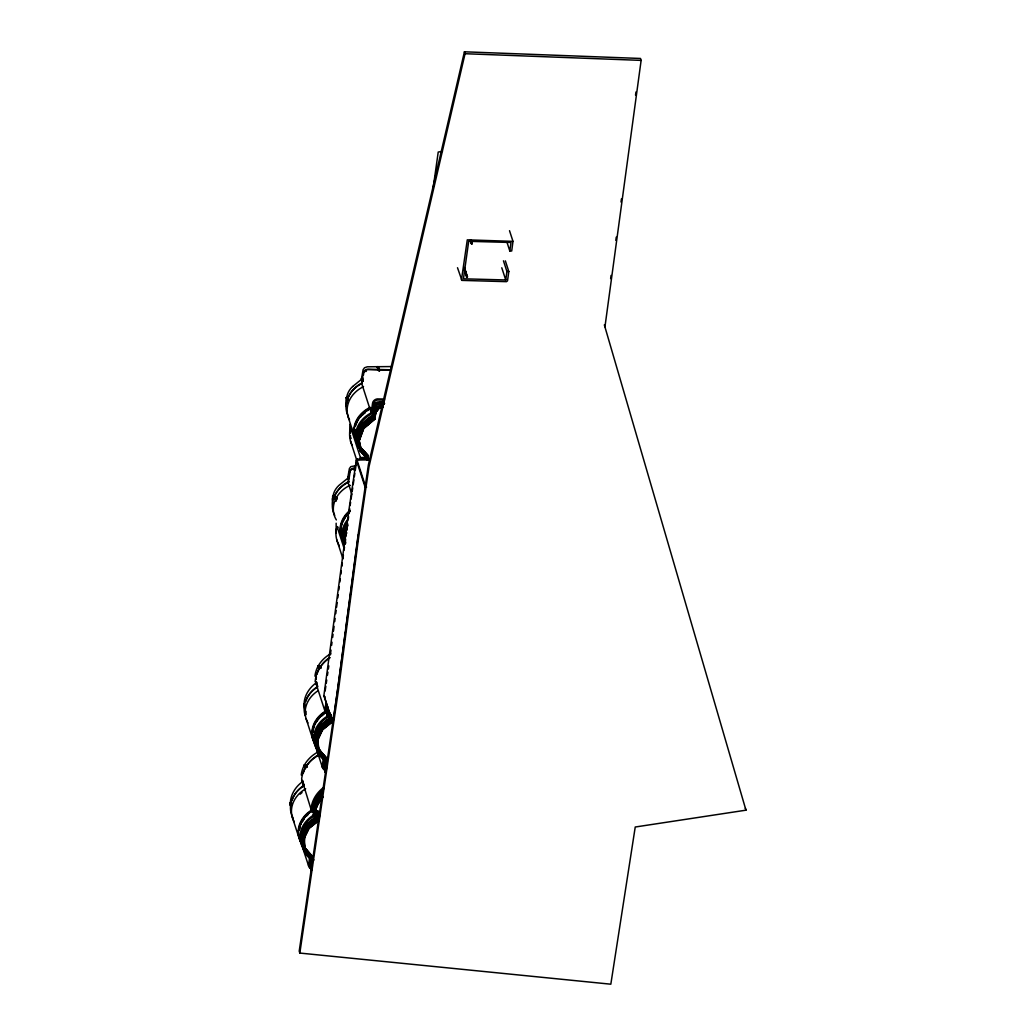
<?xml version="1.0" encoding="UTF-8"?>
<svg xmlns="http://www.w3.org/2000/svg" width="1036" height="1036" viewBox="0 0 1036 1036"><rect width="100%" height="100%" fill="white"/><g stroke="black" fill="none" stroke-linecap="round" stroke-linejoin="round"><path stroke-width="1.5" d="M314.309 818.828C315.164 819.541 315.358 810.139 314.258 811.162M314.53 818.919L314.426 811.02M314.633 818.259L314.659 810.981M314.763 818.88L314.802 811.589M290.456 805.866C289.497 796.011 295.182 786.557 303.237 781.209M312.16 810.32L311.111 809.53L301.657 778.93A32.44 27.687 -18 0 1 318.22 755.464M311.111 809.53L311.176 808.197A32.44 27.687 -18 0 1 323.336 787.632M303.833 846.93L303.289 847.331L303.69 840.818M304.17 834.653C305.633 834.226 302.732 845.311 305.011 848.523M303.496 847.422L304.338 834.537M303.742 847.409L304.571 834.511M303.911 847.28L304.778 834.602M302.952 781.545L302.603 782.309L303.069 781.675M346.93 397.461C345.946 398.756 346.684 395.493 347.759 399.987M367.625 409.634L368.181 410.36L367.625 409.634A27.337 23.336 -18 0 0 358.236 418.842A27.247 23.258 -18 0 1 367.638 409.544M336.156 523.219L336.182 533.359M349.857 424.346L349.702 432.983M303.406 838.266L303.121 835.262L308.171 825.006L318.143 817.184L318.687 811.525L313.235 811.084A30.925 26.392 -18 0 1 320.733 794.392M383.54 403.936L375.563 403.898L372.688 415.682L375.343 402.991L373.051 415.954L362.069 425.149M362.717 425.356L373.724 416.122L375.369 403.587L383.462 403.483M358.093 440.779L362.872 427.635L373.866 418.44L376.379 406.19L374.087 419.14L363.105 428.347L358.508 440.922L360.787 451.204L368.518 459.621M358.961 440.922L363.481 428.528L374.488 419.308L376.405 406.772L374.76 419.308L376.625 407.485L381.429 407.511M317.78 815.19L318.492 811.382M317.897 817.145L318.635 811.823L313.468 811.797A30.925 26.392 -18 0 1 322.066 793.952M320.927 753.379L316.835 748.756L315.345 736.674L320.474 725.614L330.704 717.469L331.028 714.542M331.222 718.065L320.953 726.353L315.889 737.256L317.884 751.955L326.068 761.201L324.825 772.351L325.99 761.46A27.648 23.595 -18 0 1 321.458 728.955L331.74 720.655L332.064 717.728M377.169 366.964C379.072 366.679 375.783 366.99 378.956 370.914M312.38 811.499A31.909 27.234 -18 0 1 321.898 792.449A31.766 27.117 -18 0 0 312.458 811.266L318 812.431L317.534 816.925L307.524 824.902M321.911 796.529A31.766 27.117 -18 0 0 313.494 814.464L319.036 815.63L318.57 820.123L308.56 828.088L303.38 838.551L304.558 850.906L312.911 860.527M315.138 817.78L317.094 816.679L317.78 811.719L312.445 811.266L318 812.431M318.143 817.184L307.99 824.721L302.797 835.379L303.082 838.422L308.223 827.777L318.233 819.813L318.557 815.267L313.494 814.464L318.816 814.918L313.494 814.464M316.058 679.564L316.381 676.819M304.312 846.995L312.691 856.655L311.279 867.87L311.732 864.503M325.809 762.496L326.379 757.795L318.169 748.458M325.602 762.302L326.172 757.614L318.984 749.455M325.744 762.742L326.172 757.614M326.21 770.629L326.586 767.495M310.955 868.051L312.302 857.186L304.998 848.743M311.953 868.984L312.341 865.876M324.423 768.466L324.812 765.371M325.433 762.975L326.003 758.313L317.806 749.015M325.459 771.665L325.848 768.557M325.692 772.377L327.039 761.512L318.842 752.201L317.392 740.468L322.468 729.357L331.598 721.988M310.463 865.85L311.24 859.699L311.978 859.608M310.502 868.103L311.862 857.329L303.522 847.707L302.344 835.353L307.653 824.41M323.97 768.531L324.747 762.366M311.499 869.049L312.328 863.156M311.732 869.761L312.315 865.138M325.006 771.729L325.783 765.565M325.239 772.429L326.599 761.654L318.415 752.382L316.938 740.455L321.989 729.551L332.271 721.25M330.38 654.856L331.002 650.103M331.611 645.35L332.025 642.19M332.647 637.438L333.061 634.278M333.475 631.105L334.097 626.353M334.719 621.613L335.12 618.44M335.742 613.688L336.156 610.528M336.57 607.355L337.192 602.615M337.814 597.863L338.228 594.69M338.837 589.95L339.251 586.777M339.873 582.025L340.287 578.865M340.909 574.112L341.323 570.953M341.932 566.2L342.346 563.027M342.968 558.287L343.382 555.115M311.124 858.404L309.868 867.805L311.694 869.994M310.088 868.013L311.266 858.844M309.868 867.805L311.059 858.663M324.825 759.53L323.569 768.945L325.615 771.211M323.776 769.152L325.162 758.443L323.115 756.138M312.367 860.074L311.124 871.198L312.367 860.074L304.027 850.478M345.402 631.753L332.919 723.685L323.892 695.57L349.365 506.954L356.332 460.088L370.02 459.777M345.817 628.593L358.352 534.628M366.861 459.803L367.443 455.542L364.75 453.315A26.858 22.921 -18 0 1 362.781 451.45M344.043 550.31L344.47 547.112M344.91 543.913L345.558 539.108M345.998 535.91L346.438 532.711L344.496 536.907M347.086 527.907L347.526 524.708M348.174 519.904L348.614 516.705M349.054 513.506L349.702 508.702M610.618 278.619L611.059 275.421M615.824 240.326L616.252 237.14M621.017 202.046L621.445 198.847M635.521 95.157L635.962 91.971M604.959 326.793L641.129 60.386L640.507 58.469L464.426 51.8L368.376 464.879L358.145 534.628L337.762 688.746L299.21 951.152L299.831 953.068L610.826 984.2L635.236 827.013L745.959 810.178L604.338 324.877M349.106 485.871L350.09 485.353M362.82 386.894L362.807 387.011A28.14 24.022 -18 0 0 349.52 419.891M309.712 856.733L308.599 864.749A5.18 4.416 -18 0 0 311.616 869.087M315.967 811.564L315.643 813.946A28.14 24.022 -18 0 0 306.125 851.942M323.633 756.267L322.3 765.876A5.154 4.403 -18 0 0 324.838 770.046M359.609 448.433A28.14 24.022 -18 0 1 371.212 412.885L372.559 403.172A5.154 4.403 -18 0 1 377.208 398.912L384.563 399.015M310.852 857.678L309.868 864.736A3.872 3.302 -18 0 0 310.424 866.886M324.54 758.805L323.569 765.863A3.872 3.302 -18 0 0 324.877 768.712M310.683 865.241L311.279 861.007M324.773 763.545L324.19 767.78A3.872 3.302 -18 0 0 324.76 769.955M379.875 402.615C379.344 401.463 382.724 404.519 384.615 403.522L379.875 402.719M432.931 189.666L438.215 152.059L442.437 151.334M509.518 230.691L512.988 241.362L511.706 251.01L509.803 250.958L511.007 242.476L468.699 241.323L463.442 278.813L505.736 279.966L506.928 271.471L503.457 260.813M505.361 260.865L508.818 271.523L507.51 280.86L506.449 281.662L461.901 280.393L457.498 267.728M362.6 381.08L363.027 378.101M363.455 375.123L363.882 372.144A3.872 3.302 -18 0 1 368.078 369.204L390.404 369.774M349.106 478.464L350.181 471.017A3.872 3.302 -18 0 1 354.377 468.065M357.899 442.204A26.858 22.921 -18 0 1 370.849 416.589L372.999 415.255L380.717 405.27L381.339 405.646L373.128 415.449L372.377 413.338L373.879 402.913A3.872 3.302 -18 0 1 378.075 399.974L384.46 400.129M374.501 404.83L372.999 415.255L380.885 405.218M317.094 816.679L317.236 811.499M317.663 814.84L317.935 811.525L313.001 811.123L312.367 809.116A31.158 26.586 -18 0 1 324.139 788.435M350.142 505.503L350.608 502.305M351.075 499.093L351.787 494.289M352.253 491.09L352.719 487.891M353.198 484.68L353.898 479.875M354.364 476.677L354.83 473.478M355.309 470.266L355.775 467.068M356.242 463.869L356.954 459.065L369.684 459.414M325.136 690.986L325.835 686.272M326.288 683.138L326.754 680.005M327.441 675.291L327.907 672.157M328.373 669.01L328.839 665.876M373.802 414.167L375.369 403.587L374.553 408.016M299.831 953.068L338.383 690.662L358.767 536.544L368.997 466.796L465.047 53.717L464.426 51.8M323.905 759.401L324.656 759.258L323.905 759.401L324.773 770.719L325.498 770.771M345.286 534.77C346.827 534.99 344.056 534.343 345.467 537.982M366.615 459.22L366.899 456.293M374.022 410.968L373.219 415.41L361.719 424.851M359.207 443.486L357.925 437.723L362.445 425.343L373.452 416.122L375.589 404.286L383.592 404.338M376.405 406.772L374.255 418.609L362.755 428.049M374.488 419.308L376.625 407.485M373.452 416.122L375.511 404.377L383.527 404.416M366.925 459.453L367.482 456.423L360.722 449.054M366.951 459.285L367.676 455.516M367.43 458.741L367.897 456.228L361.137 448.86M367.534 458.197L368.259 455.659L359.932 447.099L358.974 442.773M314.957 676.184C315.954 666.64 322.364 658.197 330.743 653.807M301.256 775.045C302.253 765.047 309.298 756.5 318.052 751.994M359.492 459.427L360.424 457.524L365.035 457.485L363.61 453.095M373.866 418.44L376.379 406.19L373.724 418.868L376.599 407.083L382.983 407.122M356.915 437.153L359.362 448.031L369.23 459.129L361.357 450.271M326.068 761.201L318.026 752.395L316.524 740.3L321.769 728.839L332.038 720.538M319.205 751.644L327.363 761.253L319.14 751.916L317.78 740.131M304.454 704.014L304.273 704.299M331.844 718.311L321.328 726.56M332.88 721.509L322.61 729.797M358.378 442.903L361.564 430.044M357.977 442.981L361.797 430.057M358.21 442.994L362.004 430.173M329.176 713.273L326.081 712.716L328.956 712.561M327.907 708.339A30.925 26.392 -18 0 0 327.156 713.001L327.557 712.6A30.407 25.952 -18 0 1 327.946 709.569M331.455 716.588L327.182 715.682A31.766 27.104 -18 0 1 327.816 711.382M328.982 712.768A30.407 25.952 -18 0 0 328.593 715.798L328.205 716.187A30.925 26.392 -18 0 1 328.943 711.538M373.724 416.122L362.755 425.2L358.249 437.593L361.201 450.997L368.933 459.427M321.251 794.988A30.407 25.952 -18 0 0 313.869 811.421L313.791 811.641A30.549 26.068 -18 0 1 322.3 794.016M320.02 800.66A30.925 26.392 -18 0 0 314.504 814.995L314.905 814.607A30.407 25.952 -18 0 1 320.344 800.504M321.574 730.484L320.888 730.212L321.574 730.484L315.941 742.942M358.106 437.153L362.574 424.915L373.582 415.682M359.298 440.779L363.791 428.399M361.577 424.423L356.85 437.373L359.168 447.876M357.057 437.593L361.836 424.436M357.472 437.723L362.211 424.63M362.613 427.609L357.886 440.572L360.204 451.074L368.13 459.634M358.741 440.209L363.26 427.829M366.239 457.886L360.955 458.495M318.039 666.135L319.217 669.23M315.514 742.773L321.069 730.134M315.889 742.385L321.289 730.16M315.708 742.903L321.484 730.302M347.772 523.983L343.447 533.708L344.82 543.965M343.589 534.149L347.423 525.369M347.824 525.537L344.004 534.291L345.156 542.968M346.257 530.277L344.457 534.317L345.597 542.838M346.024 531.338L344.781 534.188L345.428 540.378M344.82 536.777L346.646 532.672M346.49 533.177L344.638 537.347L345.558 543.537M345.04 537.49L346.257 534.757M313.235 807.989L322.649 796.438L313.468 808.339M316.381 739.859L321.51 728.8L331.792 720.499M367.754 458.43L367.974 458.793M316.122 736.57L321.095 725.86L323.374 724.009M321.432 726.158L316.343 737.269L317.625 747.539M316.666 737.153L321.613 726.443M317.158 739.756L322.131 729.046L332.401 720.758M317.715 740.351L322.662 729.642M361.486 378.347C361.383 377.842 362.988 379.241 362.445 381.507M347.785 477.22C348.497 478.515 347.643 475.006 348.743 480.38M307.044 824.151L301.787 834.757L302.991 847.28M302.111 834.64L307.291 824.19L317.301 816.213L317.78 811.719L312.445 811.266M303.147 837.839L308.327 827.375M304.157 838.461L309.22 828.191M344.276 531.533C345.402 532.556 343.46 530.6 346.646 529.254M377.259 366.99C377.881 366.394 379.552 373.232 377.363 366.796L379.021 370.292M350.323 435.975L350.738 438.655M332.517 496.503C337.089 499.184 331.261 501.152 333.229 496.322M348.627 479.849L347.669 477.415M304.804 764.71C304.144 766.653 304.532 762.82 307.303 766.264M305.724 767.987C305.231 768.155 303.936 764.957 304.765 764.879M290.041 803.068C291.764 802.576 288.384 804.13 290.909 805.801M472.079 243.654C469.852 240.352 473.141 248.485 471.082 240.585M463.96 269.269L467.081 277.389L464.452 267.495M303.172 831.429L303.703 831.921L303.172 831.429L315.54 821.47L315.838 822.092L315.54 821.47M319.891 727.026L320.383 727.557L319.891 727.026L332.517 717.948M358.754 445.907L366.873 455.672M366.718 455.348L367.391 455.154L358.87 445.7M360.476 426.806L360.878 427.467L374.397 418.207L360.476 426.806L360.878 427.467M374.087 418.065L374.553 418.622M312.069 858.455L304.377 850.116L311.978 859.802M316.627 745.622L323.452 756.345M373.128 415.449L381.093 405.283M373.349 415.527L381.274 405.452M313.299 808.171L322.856 796.516M313.675 808.417L323.025 796.684M313.843 808.378L323.025 797.021M316.835 814.335L313.545 816.42A26.858 22.921 -18 0 0 302.862 844.923M372.377 413.338L370.228 414.672A26.858 22.921 -18 0 0 359.078 445.208M348.679 481.442L346.542 482.763A26.858 22.921 -18 0 0 333.747 498.938M352.641 386.506L361.37 379.461L363.092 369.722L364.517 367.754L367.301 366.796L391.504 366.563M344.328 531.74L346.853 529.357M344.483 531.908L347.008 529.538M344.69 532.012L347.06 529.733M374.618 418.881L363.61 428.114L359.155 440.339L361.499 450.699M363.753 428.554L374.812 419.153M361.525 424.579L372.546 415.242M362.561 427.777L373.582 418.427M303.224 831.623L315.721 821.574M303.354 831.817L315.863 821.768M303.548 831.921L315.915 821.975M320.474 725.614L330.743 717.313M331.002 717.352L320.733 725.64L315.488 737.101L316.977 749.196L321.069 753.819M320.616 726.042L330.704 717.469M327.933 720.331L331.365 717.559M321.652 729.24L331.74 720.655M322.364 729.758L332.634 721.47M317.055 816.174L307.006 824.293A27.648 23.595 -18 0 0 308.65 855.218M317.663 816.433L307.187 824.591L301.929 835.197L303.134 847.72L311.253 857.148M307.886 825.109L318.181 817.028M318.091 819.372L308.08 827.337L302.836 837.956L304.17 850.906L312.302 860.333A27.648 23.595 -18 0 1 308.042 827.492L318.337 819.411M308.689 827.596L317.443 820.629M317.78 820.939L309.026 827.906L303.833 838.577L304.985 850.737L313.351 860.372M308.922 828.308L318.933 820.344L319.684 815.021L314.827 814.84A30.549 26.068 -18 0 1 320.292 800.673M309.168 828.347L319.179 820.382M351.554 428.101L349.987 430.16A32.44 27.687 -18 0 0 352.149 445.234M337.853 526.974L336.286 529.02A32.44 27.687 -18 0 0 339.316 545.687M332.854 497.047C332.906 494.69 332.258 499.171 335.884 497.5M316.938 682.335C308.391 688.033 302.02 698.795 304.765 709.194M316.537 682.465L316.459 683.527M319.917 727.233L332.478 718.272M320.046 727.427L332.608 718.466M320.228 727.557L331.714 719.165M320.383 727.557L331.688 719.489M360.437 427.117L374.229 418.078M360.567 427.324L374.397 418.207M360.735 427.454L374.514 418.415M317.573 686.208L316.213 682.789M291.582 805.412L290.145 802.874M330.86 717.767L327.868 719.463A26.858 22.921 -18 0 0 315.863 736.479M362.043 382.931L360.243 383.903A26.858 22.921 -18 0 0 346.918 403.121M331.222 715.876L327.182 715.682L330.95 716.174M362.108 387.27L363.532 386.558M370.279 407.316L368.855 408.029A28.257 24.113 -18 0 0 356.798 441.815M348.407 486.13L349.831 485.431M351.826 494.068L348.018 482.362L348.847 481.973M370.746 407.873L369.761 408.404A28.14 24.022 -18 0 0 358.158 443.965M348.018 482.362L348.99 481.947M366.589 487.114L365.863 487.283L356.863 459.595M355.024 468.44L354.092 468.492A5.154 4.403 -18 0 0 349.352 472.766L348.005 482.465A28.14 24.022 -18 0 0 334.719 515.358M356.397 465.617L350.815 466.627L349.391 468.596L347.669 478.334L338.94 485.379A18.92 15.268 -26.1 0 0 333.152 495.519L332.245 499.028L332.763 505.555M375.433 404.04L383.45 404.079M375.576 404.48L383.592 404.519M376.612 407.666L381.416 407.692M375.33 403.185L383.372 403.146M376.366 406.371L382.815 406.332M376.521 406.63L382.906 406.669M331.727 716.07L328.529 716.031A30.549 26.068 -18 0 1 329.267 711.421M506.928 271.471L508.818 271.523M390.896 370.137L367.689 369.632A5.154 4.403 -18 0 0 363.04 373.905L361.693 383.605A28.14 24.022 -18 0 0 348.407 416.485M347.578 399.87L347.254 400.505L346.529 397.319M383.488 402.007L378.697 401.877A3.872 3.302 -18 0 0 374.501 404.83M305.102 706.423L304.778 707.057L304.053 703.884M304.105 785.081L303.781 785.715L302.719 781.545M326.987 704.946A31.145 26.586 -18 0 0 326.055 710.32L326.677 712.237L329.629 712.328M329.539 712.367L326.936 712.289A30.925 26.392 -18 0 1 327.324 709.207M465.047 53.717L641.129 60.386M329.37 712.405L326.936 712.289L327.557 712.6M330.406 715.604L327.972 715.475A30.925 26.392 -18 0 1 328.36 712.405M328.205 716.187L330.639 716.316M318.156 811.46L313.235 811.084L313.869 811.421M313.468 811.797L318.376 812.172L315.32 811.823M314.504 814.995L319.412 815.371L314.827 814.84M326.146 712.483L328.658 712.82M335.819 496.555L332.789 496.102L333.799 499.378M335.703 496.827L332.673 496.386L333.553 499.365M379.992 402.007L383.19 402.577M379.953 402.175L383.19 402.68M379.901 402.408L383.165 402.887M302.641 781.04L301.606 780.263M316.33 682.167L315.281 681.002A32.44 27.687 -18 0 1 330.121 657.666M325.835 711.447L324.812 710.67L315.294 681.39M314.905 814.607L314.271 814.283A30.925 26.392 -18 0 1 321.769 797.59M323.931 695.998L325.006 696.723M373.323 412.561L371.225 412.768L372.74 412.328A1.386 1.191 -18 0 1 373.504 412.729M317.754 813.636L315.656 813.843L317.158 813.402A1.386 1.191 -18 0 1 317.534 813.519M318.505 665.837L320.992 667.391M318.687 666.213L321.018 667.65M318.57 666.511L320.901 667.948M317.948 666.692L320.681 668.181M307.329 766.523L304.558 764.775L305.374 767.456M307.2 766.821L304.338 765.008L305.516 768.103M304.649 765.604L306.98 767.054M349.896 436.078L350.569 435.703M467.443 276.677L466.511 277.208M327.428 760.981L318.997 751.488L317.573 739.911M328.593 715.798C328.788 714.516 332.647 716.42 327.234 717.547A26.858 22.921 -18 0 0 316.705 746.399M317.055 745.532L323.582 755.969M360.321 447.073L368.259 455.659M360.981 450.297L368.712 458.715M360.554 450.492L368.285 458.909M360.269 450.79L367.029 458.145M318.169 749.637L325.33 757.756M317.379 749.183L325.563 758.456L324.19 769.243L325.822 771.108M318.181 751.67L326.379 760.942M318.104 748.73L326.314 758.054M318.609 751.488L326.819 760.8M303.716 846.826L312.082 856.474M303.289 847.008L306.423 850.608M312.678 859.815L304.325 850.193L311.655 860.113M304.118 846.826L312.626 856.927M305.348 850.18L313.727 859.854M305.154 850.012L313.662 860.126M359.078 445.584L367.404 455.348M359.311 446.102L367.275 455.542M310.269 867.391L311.668 869.191A3.872 3.302 -18 0 1 310.606 867.974M304.817 850.53L311.862 859.997M304.26 850.31L311.435 860.113M321.6 793.705L321.6 793.705A31.391 26.794 -18 0 0 313.014 811.823M316.835 746.153L323.245 756.448M512.988 241.362L467.288 239.847L461.447 279.927M378.14 366.796L379.785 370.344M377.972 366.64L379.759 370.59M377.687 366.615L379.552 370.81M377.609 367.379L379.241 370.94M346.451 406.695L345.946 400.155L346.853 396.646A18.92 15.268 -26.1 0 1 352.641 386.506M745.337 808.261L745.959 810.178M506.837 241.815L509.803 250.958M501.774 267.78L505.736 279.966M471.225 240.313L472.222 243.382M470.797 240.753L471.794 243.81M470.176 240.287L471.471 243.81M464.516 267.767L467.495 276.962M464.879 269.567L467.365 277.234M464.581 269.736L467.081 277.389M464.594 270.525L466.744 277.376M377.803 366.679L378.723 369.671M377.57 366.679L378.373 369.14M362.082 378.36L362.988 381.196M361.914 378.231L362.768 380.872M361.681 378.231L362.678 381.52M361.37 378.541L362.276 381.377M361.719 383.488L371.212 412.885M346.762 397.332L347.695 400.388M346.322 397.448L347.254 400.505M346.218 397.643L347.086 400.375M347.863 416.122L354.61 436.881M351.437 429.228L350.958 427.726A31.145 26.586 -18 0 0 350.388 433.126M350.919 428.244L360.424 457.524M349.961 435.677L350.699 438.461M356.954 459.065L357.433 460.554M350.505 441.038L356.695 460.062M356.332 460.088L365.32 487.775M333.061 496.205L333.993 499.261M337.736 528.088L337.257 526.599A31.145 26.586 -18 0 0 336.817 529.344M337.218 527.117L344.353 549.08M336.804 539.898L342.994 558.935M318.466 666.006L319.528 668.919M318.233 666.006L319.425 669.114M317.922 666.316L318.984 669.23M324.32 696.516L333.32 724.203M316.809 683.851L317.715 686.855M316.122 682.983L317.314 686.726M304.286 703.884L305.219 706.94M303.846 704.001L304.778 707.057M303.742 704.195L304.61 706.928M312.95 738.305L322.455 767.585M306.112 718.725L312.859 739.484M304.221 765.19L305.283 768.09M303.457 783.255L304.221 785.612M302.512 781.662L303.781 785.715M302.421 781.856L303.613 785.586M290.352 802.758L291.168 805.283M299.236 837.14L308.754 866.42M292.294 817.223L299.041 837.982M334.097 499.067L333.385 499.235M358.948 440.183L360.515 447.228M358.275 440.209L359.906 447.552M357.239 437.011L360.411 451.23M313.001 811.123L312.989 811.033A31.158 26.586 -18 0 1 322.468 792.268M343.771 533.592L345.13 543.706M316.744 736.946L317.029 740.041M317.34 741.232L317.922 747.28M315.851 738.033L316.589 744.003M304.221 838.241L305.296 850.452M303.185 835.055L303.47 838.033M303.898 840.908L304.61 848.497M302.408 837.735L302.991 843.913M325.563 757.899L323.789 756.254A26.858 22.921 -18 0 1 322.572 755.27M324.54 759.103L325.317 767.754M324.333 759.025L325.343 770.913M324.229 759.634L325.097 770.952M324.087 759.064L324.89 770.888M324.812 710.67L324.786 710.269A32.44 27.687 -18 0 1 326.34 702.978M344.34 543.162A27.648 23.595 -18 0 1 345.558 532.776M327.739 716.226A31.391 26.794 -18 0 1 328.762 710.541M327.324 716.122A31.766 27.104 -18 0 1 328.36 710.359M327.117 715.915A31.909 27.234 -18 0 1 328.14 710.126M327.505 715.513A31.391 26.794 -18 0 1 328.14 711.279M314.05 815.021A31.391 26.794 -18 0 1 322.766 796.917M313.416 814.684A31.909 27.234 -18 0 1 321.872 796.671M313.817 814.309A31.391 26.794 -18 0 1 322.533 796.205M314.685 814.4A30.549 26.068 -18 0 1 320.15 800.232M343.926 542.955A27.648 23.595 -18 0 1 347.436 524.009M327.493 712.833A30.549 26.068 -18 0 1 327.881 709.789M326.703 713.027A31.391 26.794 -18 0 1 327.726 707.342M326.288 712.923A31.766 27.104 -18 0 1 326.923 708.624M326.081 712.716A31.909 27.234 -18 0 1 327.104 706.928M326.469 712.328A31.391 26.794 -18 0 1 327.104 708.08M324.967 758.261A27.648 23.595 -18 0 1 322.429 756.409M320.137 754.182A27.648 23.595 -18 0 1 320.422 725.757M312.6 811.706A31.766 27.117 -18 0 1 322.066 792.747M312.781 811.11A31.391 26.794 -18 0 1 322.688 791.892M313.649 811.201A30.549 26.068 -18 0 1 321.069 794.703M305.089 709.88A26.858 22.921 -18 0 1 304.934 706.85M305.892 701.139A26.858 22.921 -18 0 1 316.874 687.023M316.99 674.177A31.158 26.586 -18 0 1 329.448 657.64M306.151 714.529A27.337 23.336 -18 0 1 306.06 711.279M313.882 727.971A27.001 23.051 -18 0 1 314.543 725.847M315.941 722.765A27.001 23.051 -18 0 1 317.78 719.839M320.046 717.119A27.001 23.051 -18 0 1 325.641 712.535M312.95 732.18A27.247 23.258 -18 0 1 313.364 728.93M313.623 727.855A27.247 23.258 -18 0 1 314.284 725.718M314.698 724.656A27.247 23.258 -18 0 1 325.485 712.276M313.494 738.448A27.337 23.336 -18 0 1 312.898 735.288M312.807 732.038A27.337 23.336 -18 0 1 325.382 712.069M313.545 738.279A27.247 23.258 -18 0 1 312.95 735.133M312.859 731.895A27.247 23.258 -18 0 1 313.273 728.645M313.532 727.557A27.247 23.258 -18 0 1 314.193 725.42M314.607 724.371A27.247 23.258 -18 0 1 325.382 711.978M313.066 731.792A27.001 23.051 -18 0 1 313.286 729.642M313.74 727.505A27.001 23.051 -18 0 1 314.4 725.381M315.786 722.299A27.001 23.051 -18 0 1 325.485 712.069M316.058 722.39A26.703 22.792 -18 0 1 317.223 720.434M317.884 719.489A26.703 22.792 -18 0 1 325.641 712.276M318.104 719.683A26.47 22.585 -18 0 1 319.541 717.883M321.147 716.2A26.47 22.585 -18 0 1 325.809 712.535M321.095 716.433A26.703 22.792 -18 0 1 322.869 714.853M307.977 722.921A28.257 24.113 -18 0 1 317.715 690.96M305.283 715.811A28.14 24.022 -18 0 1 316.666 687.632M317.741 750.647A28.14 24.022 -18 0 1 329.331 715.086M314.594 743.498A28.14 24.022 -18 0 1 326.806 711.175M315.63 745.091A28.257 24.113 -18 0 1 314.724 743.68M313.947 742.203A28.257 24.113 -18 0 1 326.133 710.696M291.245 805.723A26.858 22.921 -18 0 1 291.543 802.667M292.191 800.012A26.858 22.921 -18 0 1 303.172 785.884M303.289 773.05A31.158 26.586 -18 0 1 318.337 754.907M300.233 794.159A27.247 23.258 -18 0 1 302.046 792.54M299.663 827.803A27.247 23.258 -18 0 1 303.859 818.505M304.571 817.572A27.247 23.258 -18 0 1 308.793 813.299M309.751 812.548A27.247 23.258 -18 0 1 311.784 811.136M299.197 829.823A27.337 23.336 -18 0 1 311.681 810.929M299.236 829.681A27.247 23.258 -18 0 1 311.694 810.851M299.456 829.59A27.001 23.051 -18 0 1 299.78 827.44M300.699 824.255A27.001 23.051 -18 0 1 311.784 810.929M302.357 821.263A26.703 22.792 -18 0 1 309.026 813.26M309.958 812.522A26.703 22.792 -18 0 1 311.953 811.136M306.345 815.992A27.001 23.051 -18 0 1 308.068 814.322M302.603 821.418A26.47 22.585 -18 0 1 303.755 819.489M306.617 815.889A26.47 22.585 -18 0 1 308.301 814.257M294.276 821.781A28.257 24.113 -18 0 1 305.685 788.81M292.838 817.559A28.14 24.022 -18 0 1 302.965 786.505M300.893 842.372A28.14 24.022 -18 0 1 313.105 810.048M301.929 843.952A28.257 24.113 -18 0 1 312.432 809.569M353.393 469.774A3.872 3.302 -18 0 1 354.131 469.606M335.729 501.061A27.337 23.336 -18 0 1 337.205 497.953M335.871 501.217A27.247 23.258 -18 0 1 337.335 498.122M341.038 531.546A27.337 23.336 -18 0 1 341.271 526.12M341.168 531.688A27.247 23.258 -18 0 1 341.155 528.438M341.634 525.187A27.247 23.258 -18 0 1 342.23 523.038M342.618 521.976A27.247 23.258 -18 0 1 348.316 513.247M341.297 531.274A27.001 23.051 -18 0 1 341.271 528.062M341.75 524.838A27.001 23.051 -18 0 1 342.346 522.701M342.722 521.652A27.001 23.051 -18 0 1 348.381 513.001M341.077 531.39A27.247 23.258 -18 0 1 341.323 525.977M343.007 521.717A26.703 22.792 -18 0 1 348.588 513.157M346.943 515.229A27.001 23.051 -18 0 1 348.523 513.467M336.35 519.93A28.257 24.113 -18 0 1 349.054 485.793M344.224 544.638A28.14 24.022 -18 0 1 348.355 518.725M342.774 540.157A28.14 24.022 -18 0 1 350.013 511.253M343.097 540.688A28.257 24.113 -18 0 1 349.974 510.347M346.322 527.091A25.136 21.445 -18 0 1 347.099 525.394M365.76 371.587A3.872 3.302 -18 0 1 366.394 371.199M354.739 432.685A27.337 23.336 -18 0 1 354.713 429.435M355.193 426.172A27.337 23.336 -18 0 1 355.801 424.009A27.247 23.258 -18 0 0 355.231 426.029M356.177 422.947A27.337 23.336 -18 0 1 357.64 419.839M354.778 432.53A27.247 23.258 -18 0 1 354.752 429.28M356.216 422.817A27.247 23.258 -18 0 1 357.679 419.722M355.335 426.314A27.247 23.258 -18 0 1 355.931 424.164M356.306 423.115A27.247 23.258 -18 0 1 357.77 420.007M358.365 419.01A27.247 23.258 -18 0 1 367.728 409.842M356.565 423.258A27.001 23.051 -18 0 1 358.016 420.176M358.598 419.191A27.001 23.051 -18 0 1 364.905 412.173M356.423 422.792A27.001 23.051 -18 0 1 357.873 419.709M358.456 418.725A27.001 23.051 -18 0 1 367.741 409.621M360.165 417.404A26.703 22.792 -18 0 1 365.099 412.367M360.243 417.132A26.47 22.585 -18 0 1 361.706 415.358M362.496 414.504A26.47 22.585 -18 0 1 368.078 410.075M360.01 416.938A26.703 22.792 -18 0 1 367.91 409.816M365.216 412.432A26.47 22.585 -18 0 0 362.587 414.788A26.366 22.507 -18 0 1 365.229 412.341M300.077 838.577A5.18 4.416 -18 0 1 299.067 836.311M314.296 804.83A29.863 25.486 -18 0 1 314.97 802.602M313.286 739.057A5.154 4.403 -18 0 1 312.768 737.451M302.499 844.003A26.858 22.921 -18 0 1 301.89 837.645M302.318 834.589A26.858 22.921 -18 0 1 314.167 818.336M316.304 745.506A26.858 22.921 -18 0 1 315.553 739.536M326.677 712.237A31.145 26.586 -18 0 1 327.609 706.863M344.47 542.165A26.858 22.921 -18 0 1 347.164 525.045M359.712 447.125A26.858 22.921 -18 0 1 358.637 444.729M344.884 543.071A26.858 22.921 -18 0 1 346.542 523.128M329.357 714.97L330.86 714.542L329.357 714.97M290.261 802.563L290.572 803.586L290.261 802.563M319.541 814.581L314.271 814.283L319.541 814.581M349.974 511.383A27.337 23.336 -18 0 0 341.491 525.032A27.247 23.258 -18 0 1 349.987 511.292"/></g></svg>
